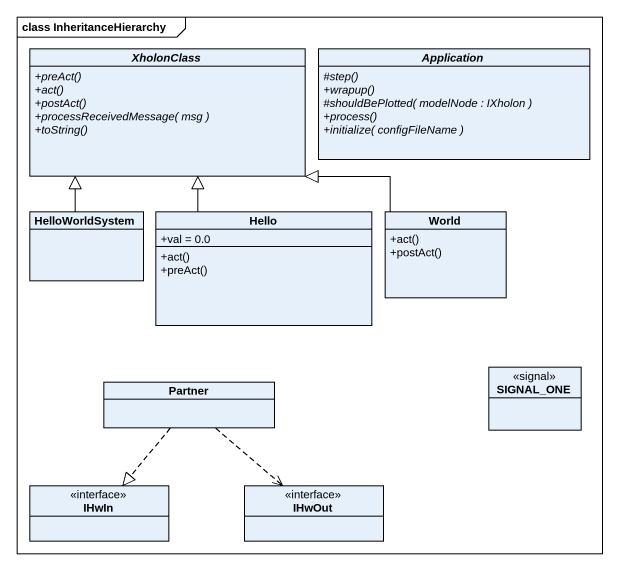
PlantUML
@startuml
mainframe class InheritanceHierarchy
hide circle
hide empty members
skinparam classAttributeIconSize 0
abstract class XholonClass {
  {abstract} +preAct()
  {abstract} +act()
  {abstract} +postAct()
  {abstract} +processReceivedMessage( msg )
  {abstract} +toString()
}
abstract class Application {
  {abstract} #step()
  {abstract} +wrapup()
  {abstract} #shouldBePlotted( modelNode : IXholon )
  {abstract} +process()
  {abstract} +initialize( configFileName )
}
class HelloWorldSystem
class Hello {
  +val = 0.0
  +act()
  +preAct()
}
class World {
  +act()
  +postAct()
}
class Partner
class SIGNAL_ONE <<signal>>
interface IHwIn
interface IHwOut
HelloWorldSystem -up-|> XholonClass
Hello -up-|> XholonClass
World -left-|> XholonClass
Partner ..|> IHwIn
Partner ..> IHwOut
@enduml
